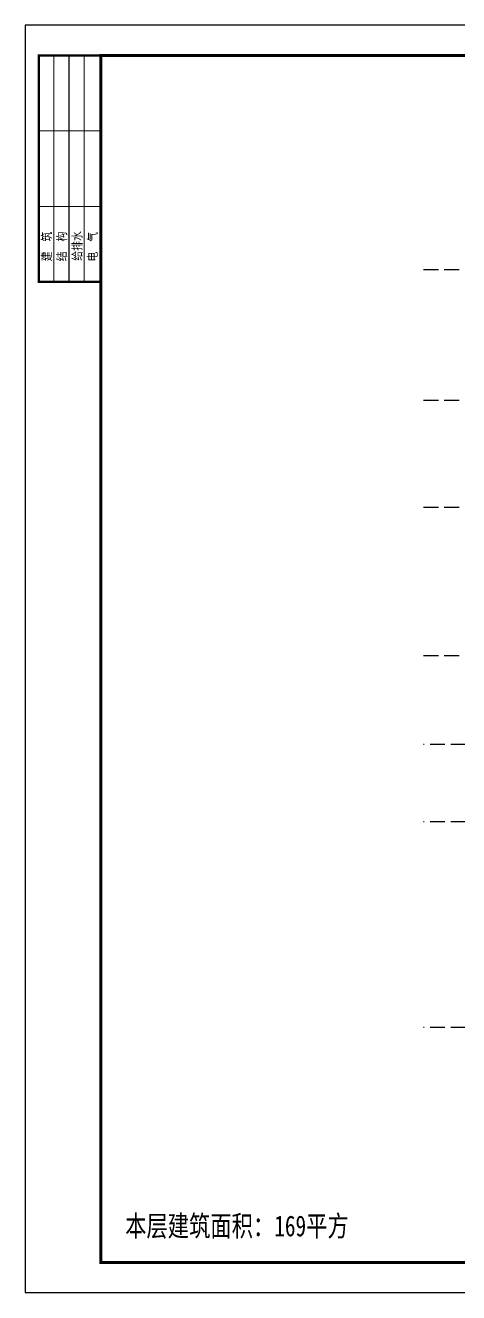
# Model space of a CAD drawing. Header units: millimetres. Extents: x -807114 to 146922, y -468455 to -61603.
# Drawn here: x -395100 to -387802, y -177622 to -156287 of the extents above; entities that cross this region are included whole.
import ezdxf
from ezdxf.enums import TextEntityAlignment as Align

# ---------------------------------------------------------------- set-up
doc = ezdxf.new("R2010")
doc.units = ezdxf.units.MM
doc.header["$LTSCALE"] = 1000
doc.linetypes.add('DASH', pattern=[0.35, 0.25, -0.1])
for name, color, linetype in [('A1', 7, 'Continuous'), ('KL截面', 30, 'Continuous'), ('PUB_TITLE', 4, 'Continuous'), ('建-轴', 1, 'Continuous')]:
    doc.layers.add(name, color=color, linetype=linetype)
doc.styles.add('D', font='simhei.ttf', dxfattribs={"width": 0.75, "height": 7})
doc.styles.add('ZDBOX', font='simsun.ttc', dxfattribs={"width": 0.7})

# ---------------------------------------------------------------- blocks, each defined once
blk = doc.blocks.new('dsfagfga')
at = {"layer": 'A1'}
for points, const_width in [([(1837138, -2530686), (1836109, -2530686), (1836109, -2534544), (1837138, -2534544)], 36), ([(1836367, -2530686), (1836367, -2534544)], 18), ([(1836623, -2530686), (1836623, -2534544)], 18), ([(1836880, -2530686), (1836880, -2534544)], 18), ([(1836109, -2531972), (1837138, -2531972)], 18), ([(1836109, -2533258), (1837138, -2533258)], 18)]:
    blk.add_lwpolyline(points, dxfattribs=dict(at, const_width=const_width))
at = {"layer": 'PUB_TITLE'}
blk.add_lwpolyline([(1835878, -2551780), (1866439, -2551780), (1866439, -2530171), (1835878, -2530171)], close=True, dxfattribs=at)
at = {"layer": 'PUB_TITLE', "const_width": 51.4}
blk.add_lwpolyline([(1837165, -2551266), (1865925, -2551266), (1865925, -2530686), (1837165, -2530686)], close=True, dxfattribs=at)
at = {"style": 'ZDBOX', "width": 0.8}
for s, p in [('建  筑', (1836238, -2533942)), ('结  构', (1836496, -2533942)), ('给排水', (1836759, -2533933)), ('电  气', (1837021, -2533945))]:
    blk.add_text(s, height=154.3, rotation=90, dxfattribs=at).set_placement(p, align=Align.MIDDLE)

msp = doc.modelspace()

# ---------------------------------------------------------------- linework, layer by layer
at = {"layer": '建-轴', "linetype": 'DASH'}
for p, q in [((-388394, -160396.4), (-374034, -160396.4)), ((-388394, -162596.4), (-374034, -162596.4)), ((-388394, -164396.4), (-374034, -164396.4)), ((-388394, -166896.4), (-374034, -166896.4)), ((-374034, -168396.4), (-388394, -168396.4)), ((-374034, -169696.4), (-388394, -169696.4)), ((-374034, -173156.4), (-388394, -173156.4))]:
    msp.add_line(p, q, dxfattribs=at)

# ---------------------------------------------------------------- block references
at = {"xscale": 0.9873600000000002, "yscale": 0.9873600000000002, "zscale": 0.9873600000000002}
msp.add_blockref('dsfagfga', (-2207773, 2341903.1), dxfattribs=at)

# ---------------------------------------------------------------- texts
at = {"layer": 'KL截面', "linetype": 'ByBlock', "insert": (-393419, -176323.6), "char_height": 350.702, "attachment_point": 1, "style": 'D'}
msp.add_mtext_dynamic_manual_height_columns('{\\fSimSun|b0|i0|c134|p2;\\C2;本层建筑面积：169平方}', width=6094.915, gutter_width=12.5, heights=[0], dxfattribs=at)

doc.saveas('drawing.dxf')
